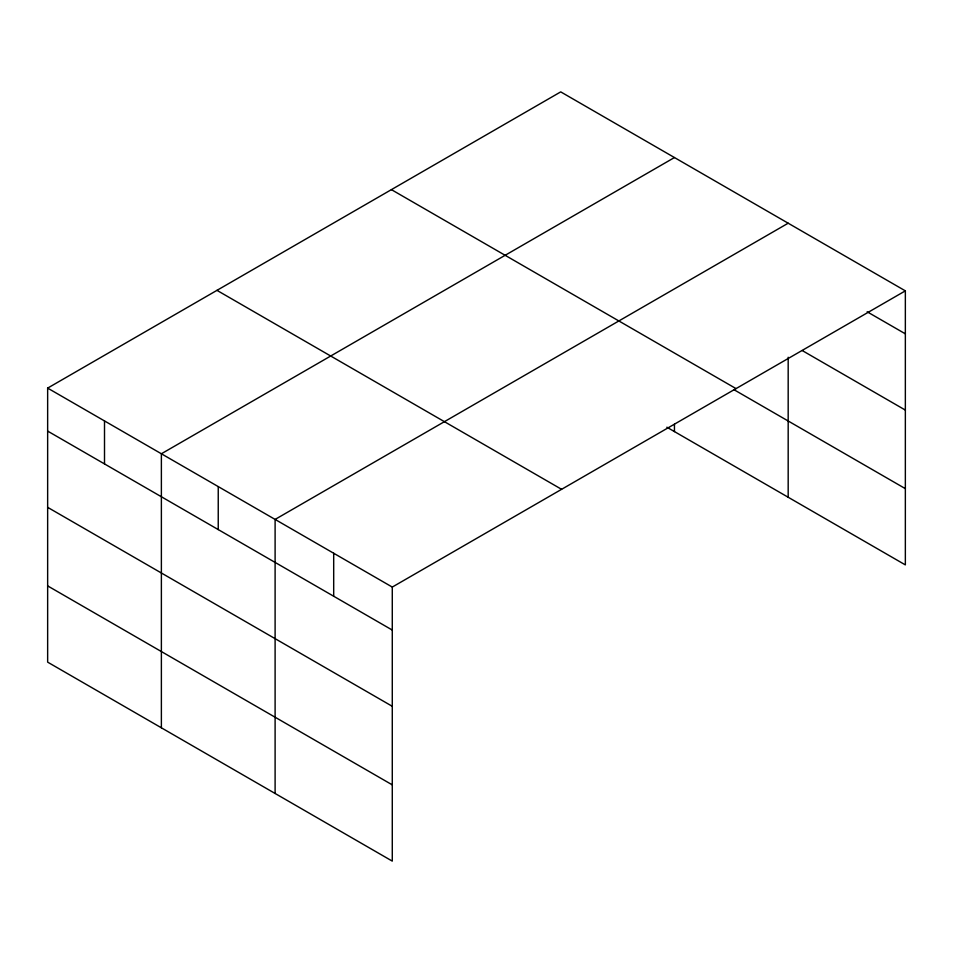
<?xml version="1.0" encoding="UTF-8"?>
<svg xmlns="http://www.w3.org/2000/svg" width="953" height="953" viewBox="0 0 953 953"><rect width="100%" height="100%" fill="white"/><g stroke="black" fill="none" stroke-linecap="round" stroke-linejoin="round"><path stroke-width="1.43" d="M47.65 388.109L392.279 587.072L392.279 861.119L47.65 662.144L47.65 388.109L560.721 91.881L905.35 290.856L905.35 564.891L666.862 427.206M674.45 157.543L161.379 453.771L161.379 727.806M788.179 223.205L275.107 519.421L275.107 793.468M392.279 587.072L905.35 290.856M867.147 311.786L905.35 333.836M802.188 350.525L905.35 410.088M391.409 189.635L736.038 388.61M733.846 389.622L905.35 488.651M216.962 290.355L561.591 489.318M47.65 431.09L392.279 630.064M47.65 507.341L392.279 706.304M47.65 585.892L392.279 784.867M788.179 357.256L788.179 497.24M674.45 424.252L674.45 431.59M333.693 553.252L333.693 596.233M218.237 486.59L218.237 529.582M104.508 420.94L104.508 463.92"/></g></svg>
